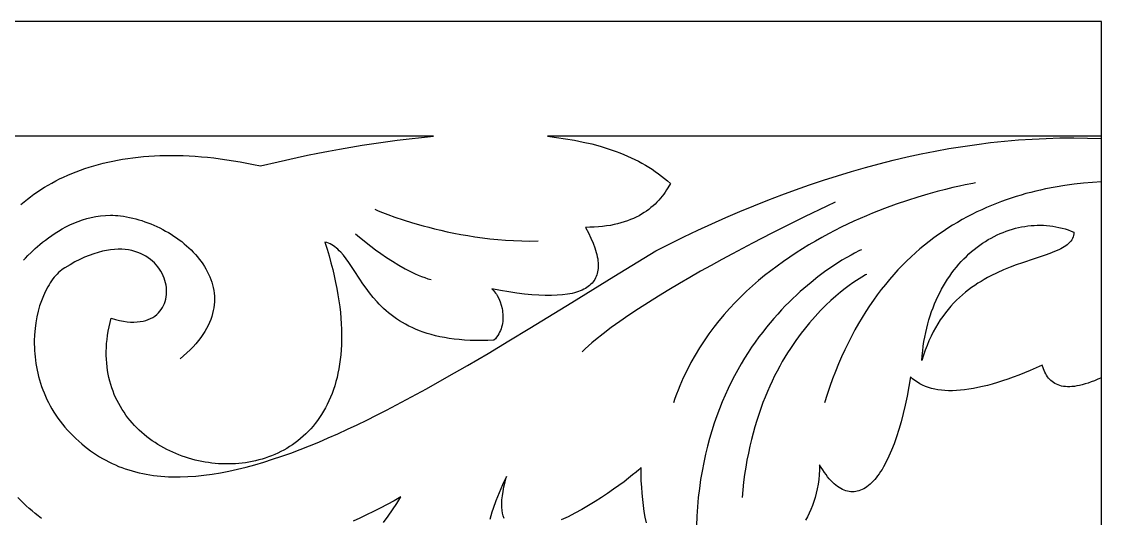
# Model space of a CAD drawing. Extents: x -58 to 58, y -20 to 20.
# Drawn here: x 29.2 to 58.23, y 6.66 to 20 of the extents above; entities that cross this region are included whole.
import ezdxf

# ---------------------------------------------------------------- set-up
doc = ezdxf.new("R2010")
doc.units = 0
doc.layers.add('LAYER_1', color=18, linetype='CONTINUOUS')

msp = doc.modelspace()

# ---------------------------------------------------------------- linework, layer by layer
at = {"layer": 'LAYER_1'}
for points in [[(-58.226, -20), (-36.442, -20), (58.226, -20), (58.226, 20), (-36.442, 20), (-58.226, 20)], [(58.226, 16.921), (43.335, 16.921), (43.581, 16.891), (43.823, 16.855), (44.061, 16.814), (44.295, 16.766), (44.524, 16.713), (44.748, 16.652), (44.858, 16.62), (44.966, 16.586), (45.074, 16.55), (45.179, 16.512), (45.284, 16.473), (45.386, 16.431), (45.488, 16.388), (45.587, 16.344), (45.685, 16.297), (45.781, 16.248), (45.875, 16.198), (45.968, 16.145), (46.058, 16.091), (46.147, 16.035), (46.234, 15.976), (46.319, 15.916), (46.402, 15.853), (46.483, 15.789), (46.561, 15.722), (46.638, 15.653), (46.572, 15.536), (46.537, 15.479), (46.499, 15.422), (46.46, 15.366), (46.418, 15.311), (46.374, 15.256), (46.327, 15.203), (46.278, 15.151), (46.227, 15.101), (46.174, 15.051), (46.117, 15.003), (46.059, 14.957), (45.997, 14.912), (45.933, 14.869), (45.866, 14.827), (45.796, 14.788), (45.723, 14.75), (45.647, 14.714), (45.568, 14.681), (45.485, 14.649), (45.4, 14.62), (45.311, 14.593), (45.219, 14.569), (45.124, 14.547), (45.025, 14.528), (44.923, 14.512), (44.817, 14.498), (44.707, 14.487), (44.594, 14.479), (44.476, 14.475), (44.355, 14.473), (44.434, 14.326), (44.502, 14.185), (44.561, 14.051), (44.609, 13.922), (44.647, 13.8), (44.662, 13.741), (44.674, 13.684), (44.685, 13.628), (44.692, 13.574), (44.697, 13.521), (44.7, 13.47), (44.7, 13.42), (44.697, 13.372), (44.692, 13.325), (44.684, 13.28), (44.674, 13.237), (44.661, 13.195), (44.646, 13.154), (44.628, 13.116), (44.608, 13.078), (44.585, 13.042), (44.56, 13.008), (44.532, 12.975), (44.501, 12.944), (44.468, 12.914), (44.433, 12.886), (44.395, 12.86), (44.354, 12.835), (44.311, 12.811), (44.265, 12.789), (44.217, 12.769), (44.166, 12.75), (44.113, 12.732), (44.057, 12.717), (43.999, 12.702), (43.874, 12.678), (43.74, 12.66), (43.595, 12.649), (43.44, 12.643), (43.275, 12.644), (43.1, 12.65), (42.915, 12.663), (42.72, 12.682), (42.514, 12.708), (42.299, 12.739), (42.073, 12.776), (41.837, 12.82), (41.863, 12.796), (41.889, 12.77), (41.913, 12.741), (41.937, 12.709), (41.96, 12.676), (41.983, 12.64), (42.024, 12.562), (42.059, 12.477), (42.089, 12.387), (42.113, 12.293), (42.122, 12.244), (42.129, 12.195), (42.134, 12.145), (42.136, 12.095), (42.137, 12.045), (42.135, 11.995), (42.131, 11.945), (42.124, 11.895), (42.115, 11.845), (42.103, 11.797), (42.088, 11.749), (42.07, 11.701), (42.049, 11.655), (42.025, 11.61), (41.998, 11.566), (41.968, 11.524), (41.934, 11.484), (41.896, 11.445), (41.728, 11.438), (41.564, 11.435), (41.407, 11.435), (41.254, 11.439), (41.106, 11.447), (40.964, 11.459), (40.827, 11.473), (40.694, 11.491), (40.566, 11.512), (40.442, 11.536), (40.323, 11.563), (40.209, 11.593), (40.098, 11.626), (39.992, 11.661), (39.89, 11.698), (39.791, 11.738), (39.697, 11.78), (39.606, 11.824), (39.518, 11.87), (39.434, 11.917), (39.353, 11.967), (39.276, 12.018), (39.201, 12.071), (39.129, 12.125), (39.061, 12.18), (38.995, 12.236), (38.931, 12.294), (38.87, 12.352), (38.811, 12.411), (38.755, 12.471), (38.649, 12.593), (38.55, 12.715), (38.458, 12.838), (38.371, 12.961), (38.29, 13.082), (38.138, 13.316), (37.994, 13.532), (37.922, 13.632), (37.85, 13.725), (37.777, 13.809), (37.739, 13.848), (37.7, 13.885), (37.661, 13.919), (37.621, 13.951), (37.579, 13.98), (37.536, 14.006), (37.492, 14.029), (37.447, 14.049), (37.4, 14.066), (37.351, 14.079), (37.41, 13.891), (37.465, 13.705), (37.515, 13.523), (37.561, 13.345), (37.603, 13.169), (37.64, 12.997), (37.674, 12.828), (37.703, 12.663), (37.728, 12.5), (37.75, 12.341), (37.768, 12.185), (37.781, 12.033), (37.791, 11.883), (37.798, 11.737), (37.801, 11.594), (37.8, 11.453), (37.796, 11.317), (37.789, 11.183), (37.778, 11.052), (37.764, 10.924), (37.747, 10.8), (37.726, 10.678), (37.703, 10.559), (37.677, 10.444), (37.647, 10.331), (37.615, 10.222), (37.58, 10.115), (37.543, 10.012), (37.502, 9.911), (37.46, 9.813), (37.414, 9.718), (37.367, 9.626), (37.316, 9.537), (37.264, 9.451), (37.209, 9.368), (37.152, 9.287), (37.093, 9.21), (37.032, 9.135), (36.969, 9.063), (36.904, 8.994), (36.838, 8.927), (36.769, 8.863), (36.699, 8.802), (36.627, 8.744), (36.554, 8.688), (36.479, 8.635), (36.402, 8.585), (36.325, 8.538), (36.246, 8.493), (36.165, 8.45), (36.084, 8.411), (36.001, 8.374), (35.918, 8.339), (35.833, 8.307), (35.748, 8.278), (35.661, 8.251), (35.574, 8.227), (35.487, 8.205), (35.398, 8.185), (35.309, 8.169), (35.22, 8.154), (35.13, 8.142), (35.04, 8.133), (34.949, 8.126), (34.858, 8.121), (34.767, 8.119), (34.676, 8.119), (34.585, 8.122), (34.494, 8.126), (34.403, 8.134), (34.313, 8.143), (34.222, 8.155), (34.132, 8.169), (34.042, 8.185), (33.953, 8.204), (33.864, 8.225), (33.776, 8.248), (33.688, 8.273), (33.601, 8.301), (33.515, 8.33), (33.429, 8.362), (33.345, 8.396), (33.262, 8.433), (33.179, 8.471), (33.098, 8.511), (33.018, 8.554), (32.939, 8.598), (32.861, 8.645), (32.785, 8.694), (32.71, 8.744), (32.637, 8.797), (32.566, 8.852), (32.496, 8.909), (32.427, 8.967), (32.361, 9.028), (32.296, 9.091), (32.234, 9.155), (32.173, 9.222), (32.114, 9.29), (32.058, 9.36), (32.003, 9.432), (31.951, 9.506), (31.901, 9.582), (31.854, 9.66), (31.809, 9.739), (31.766, 9.821), (31.726, 9.904), (31.689, 9.988), (31.655, 10.075), (31.623, 10.163), (31.594, 10.253), (31.568, 10.345), (31.545, 10.439), (31.525, 10.534), (31.509, 10.631), (31.495, 10.729), (31.485, 10.829), (31.478, 10.931), (31.474, 11.034), (31.474, 11.139), (31.477, 11.245), (31.484, 11.353), (31.495, 11.463), (31.509, 11.574), (31.528, 11.687), (31.55, 11.801), (31.575, 11.916), (31.605, 12.033), (31.719, 12), (31.828, 11.973), (31.933, 11.953), (32.033, 11.939), (32.128, 11.931), (32.218, 11.929), (32.304, 11.933), (32.386, 11.942), (32.462, 11.955), (32.535, 11.974), (32.603, 11.997), (32.666, 12.025), (32.725, 12.057), (32.779, 12.092), (32.829, 12.131), (32.875, 12.174), (32.916, 12.22), (32.953, 12.268), (32.986, 12.319), (33.014, 12.373), (33.039, 12.428), (33.058, 12.486), (33.074, 12.545), (33.086, 12.606), (33.093, 12.667), (33.096, 12.73), (33.095, 12.793), (33.09, 12.857), (33.081, 12.921), (33.067, 12.985), (33.05, 13.049), (33.029, 13.112), (33.003, 13.174), (32.974, 13.236), (32.941, 13.296), (32.903, 13.354), (32.862, 13.411), (32.817, 13.466), (32.769, 13.518), (32.716, 13.568), (32.659, 13.615), (32.599, 13.66), (32.535, 13.701), (32.467, 13.739), (32.396, 13.773), (32.321, 13.803), (32.242, 13.828), (32.159, 13.85), (32.073, 13.866), (31.983, 13.878), (31.89, 13.885), (31.793, 13.886), (31.693, 13.881), (31.589, 13.871), (31.481, 13.855), (31.37, 13.832), (31.256, 13.802), (31.138, 13.766), (31.017, 13.722), (30.892, 13.671), (30.764, 13.613), (30.633, 13.547), (30.499, 13.472), (30.361, 13.389), (30.318, 13.361), (30.276, 13.33), (30.234, 13.296), (30.194, 13.26), (30.154, 13.22), (30.115, 13.179), (30.077, 13.134), (30.04, 13.088), (30.004, 13.039), (29.969, 12.988), (29.935, 12.934), (29.902, 12.879), (29.839, 12.761), (29.782, 12.636), (29.73, 12.504), (29.683, 12.365), (29.642, 12.22), (29.608, 12.07), (29.58, 11.914), (29.559, 11.754), (29.545, 11.59), (29.539, 11.423), (29.539, 11.338), (29.541, 11.253), (29.545, 11.167), (29.551, 11.08), (29.559, 10.993), (29.569, 10.906), (29.582, 10.818), (29.596, 10.73), (29.614, 10.642), (29.633, 10.554), (29.655, 10.466), (29.679, 10.378), (29.706, 10.29), (29.735, 10.202), (29.767, 10.114), (29.802, 10.027), (29.839, 9.94), (29.878, 9.854), (29.921, 9.768), (29.966, 9.682), (30.014, 9.598), (30.065, 9.514), (30.119, 9.43), (30.176, 9.348), (30.235, 9.267), (30.298, 9.186), (30.364, 9.107), (30.433, 9.028), (30.504, 8.951), (30.58, 8.875), (30.658, 8.801), (30.74, 8.728), (30.815, 8.661), (30.892, 8.596), (30.969, 8.534), (31.048, 8.475), (31.128, 8.418), (31.209, 8.364), (31.291, 8.313), (31.375, 8.264), (31.459, 8.217), (31.544, 8.173), (31.63, 8.131), (31.718, 8.092), (31.806, 8.055), (31.896, 8.021), (31.986, 7.988), (32.077, 7.959), (32.17, 7.931), (32.263, 7.906), (32.358, 7.883), (32.453, 7.862), (32.549, 7.844), (32.646, 7.828), (32.744, 7.813), (32.843, 7.801), (32.943, 7.792), (33.044, 7.784), (33.146, 7.778), (33.248, 7.774), (33.352, 7.773), (33.456, 7.773), (33.667, 7.78), (33.881, 7.794), (34.099, 7.817), (34.32, 7.846), (34.543, 7.883), (34.77, 7.926), (35, 7.977), (35.233, 8.034), (35.468, 8.098), (35.706, 8.168), (35.946, 8.244), (36.19, 8.326), (36.435, 8.413), (36.683, 8.507), (36.933, 8.605), (37.186, 8.709), (37.44, 8.818), (37.697, 8.932), (37.955, 9.05), (38.216, 9.173), (38.478, 9.3), (38.742, 9.431), (39.008, 9.566), (39.275, 9.704), (39.544, 9.847), (39.814, 9.992), (40.086, 10.141), (40.633, 10.447), (41.184, 10.764), (41.739, 11.09), (42.298, 11.423), (42.859, 11.763), (43.986, 12.454), (45.116, 13.151), (46.244, 13.844), (46.621, 14.033), (46.998, 14.217), (47.374, 14.395), (47.751, 14.568), (48.127, 14.735), (48.503, 14.897), (48.879, 15.053), (49.255, 15.203), (49.631, 15.347), (50.006, 15.485), (50.382, 15.617), (50.757, 15.743), (51.132, 15.862), (51.507, 15.976), (51.882, 16.083), (52.256, 16.183), (52.631, 16.277), (53.005, 16.365), (53.379, 16.446), (53.753, 16.52), (54.127, 16.588), (54.501, 16.648), (54.874, 16.702), (55.247, 16.749), (55.62, 16.788), (55.993, 16.821), (56.366, 16.846), (56.738, 16.864), (57.11, 16.875), (57.483, 16.878), (57.854, 16.874), (58.226, 16.862)], [(53.398, 10.896), (53.408, 11.026), (53.422, 11.155), (53.438, 11.281), (53.456, 11.405), (53.478, 11.527), (53.502, 11.646), (53.529, 11.764), (53.558, 11.879), (53.59, 11.992), (53.625, 12.102), (53.662, 12.211), (53.701, 12.317), (53.742, 12.421), (53.786, 12.522), (53.831, 12.621), (53.879, 12.718), (53.929, 12.813), (53.981, 12.905), (54.035, 12.995), (54.091, 13.082), (54.148, 13.167), (54.207, 13.25), (54.268, 13.33), (54.331, 13.408), (54.395, 13.483), (54.46, 13.556), (54.527, 13.626), (54.596, 13.694), (54.666, 13.759), (54.737, 13.822), (54.809, 13.882), (54.882, 13.939), (54.957, 13.994), (55.032, 14.047), (55.109, 14.097), (55.186, 14.144), (55.265, 14.188), (55.344, 14.23), (55.424, 14.269), (55.504, 14.306), (55.585, 14.34), (55.667, 14.371), (55.749, 14.4), (55.832, 14.425), (55.915, 14.448), (55.998, 14.469), (56.082, 14.486), (56.166, 14.501), (56.25, 14.513), (56.334, 14.522), (56.418, 14.528), (56.502, 14.531), (56.586, 14.532), (56.67, 14.529), (56.754, 14.524), (56.837, 14.516), (56.92, 14.505), (57.003, 14.491), (57.085, 14.474), (57.167, 14.454), (57.248, 14.431), (57.329, 14.405), (57.409, 14.376), (57.488, 14.345), (57.485, 14.3), (57.477, 14.257), (57.465, 14.216), (57.449, 14.177), (57.428, 14.14), (57.404, 14.105), (57.376, 14.072), (57.344, 14.04), (57.308, 14.009), (57.269, 13.979), (57.226, 13.951), (57.18, 13.924), (57.131, 13.897), (57.079, 13.871), (56.966, 13.822), (56.843, 13.773), (56.71, 13.726), (56.42, 13.629), (56.104, 13.523), (55.938, 13.465), (55.769, 13.401), (55.598, 13.331), (55.425, 13.254), (55.251, 13.169), (55.164, 13.123), (55.078, 13.075), (54.992, 13.024), (54.906, 12.971), (54.821, 12.915), (54.737, 12.856), (54.653, 12.794), (54.571, 12.729), (54.489, 12.661), (54.409, 12.589), (54.331, 12.515), (54.253, 12.436), (54.178, 12.354), (54.104, 12.268), (54.032, 12.178), (53.962, 12.084), (53.894, 11.986), (53.828, 11.884), (53.765, 11.777), (53.704, 11.666), (53.646, 11.55), (53.59, 11.429), (53.538, 11.303), (53.488, 11.173), (53.442, 11.037)]]:
    msp.add_lwpolyline(points, close=True, dxfattribs=at)
for points in [[(29.181, 15.092), (29.265, 15.162), (29.352, 15.231), (29.44, 15.298), (29.53, 15.363), (29.622, 15.427), (29.717, 15.489), (29.813, 15.55), (29.912, 15.608), (30.013, 15.665), (30.116, 15.72), (30.221, 15.773), (30.328, 15.825), (30.437, 15.874), (30.548, 15.922), (30.662, 15.967), (30.777, 16.01), (30.895, 16.052), (31.015, 16.091), (31.137, 16.128), (31.261, 16.163), (31.387, 16.196), (31.515, 16.227), (31.646, 16.255), (31.779, 16.281), (31.914, 16.304), (32.051, 16.326), (32.19, 16.345), (32.331, 16.361), (32.475, 16.375), (32.62, 16.386), (32.768, 16.395), (32.918, 16.402), (33.071, 16.405), (33.225, 16.407), (33.382, 16.405), (33.541, 16.401), (33.702, 16.394), (33.865, 16.384), (34.03, 16.371), (34.198, 16.356), (34.368, 16.338), (34.54, 16.316), (34.714, 16.292), (34.891, 16.265), (35.07, 16.235), (35.251, 16.202), (35.434, 16.165), (35.62, 16.126), (36.094, 16.238), (36.61, 16.352), (36.882, 16.409), (37.162, 16.466), (37.449, 16.522), (37.744, 16.577), (38.045, 16.629), (38.351, 16.68), (38.663, 16.729), (38.979, 16.774), (39.298, 16.817), (39.621, 16.856), (39.945, 16.891), (40.272, 16.921), (13.728, 16.921)], [(58.226, 15.694), (57.986, 15.679), (57.741, 15.659), (57.492, 15.632), (57.239, 15.597), (56.983, 15.555), (56.724, 15.505), (56.593, 15.477), (56.462, 15.447), (56.331, 15.414), (56.199, 15.379), (56.067, 15.341), (55.935, 15.301), (55.803, 15.259), (55.67, 15.214), (55.538, 15.166), (55.405, 15.116), (55.273, 15.063), (55.141, 15.007), (55.009, 14.948), (54.878, 14.887), (54.747, 14.822), (54.616, 14.754), (54.486, 14.683), (54.356, 14.609), (54.227, 14.532), (54.099, 14.451), (53.972, 14.367), (53.845, 14.28), (53.719, 14.189), (53.595, 14.095), (53.471, 13.997), (53.349, 13.895), (53.228, 13.79), (53.108, 13.68), (52.989, 13.567), (52.872, 13.45), (52.756, 13.33), (52.642, 13.205), (52.529, 13.075), (52.418, 12.942), (52.309, 12.805), (52.202, 12.663), (52.096, 12.517), (51.993, 12.367), (51.891, 12.212), (51.791, 12.052), (51.694, 11.888), (51.599, 11.72), (51.506, 11.546), (51.415, 11.368), (51.327, 11.186), (51.242, 10.998), (51.159, 10.805), (51.078, 10.607), (51, 10.404), (50.925, 10.197), (50.853, 9.983), (50.784, 9.765)], [(54.844, 15.667), (54.771, 15.655), (54.563, 15.615), (54.413, 15.583), (54.236, 15.543), (54.033, 15.494), (53.807, 15.435), (53.56, 15.367), (53.293, 15.287), (53.009, 15.197), (52.71, 15.094), (52.398, 14.98), (52.237, 14.918), (52.075, 14.853), (51.909, 14.784), (51.742, 14.712), (51.573, 14.636), (51.403, 14.557), (51.232, 14.475), (51.059, 14.389), (50.886, 14.299), (50.712, 14.205), (50.538, 14.107), (50.365, 14.006), (50.191, 13.9), (50.019, 13.79), (49.847, 13.677), (49.676, 13.559), (49.506, 13.436), (49.339, 13.31), (49.173, 13.179), (49.009, 13.043), (48.848, 12.904), (48.689, 12.759), (48.533, 12.61), (48.381, 12.456), (48.231, 12.297), (48.086, 12.133), (47.944, 11.965), (47.807, 11.791), (47.674, 11.612), (47.546, 11.429), (47.423, 11.24), (47.305, 11.045), (47.193, 10.846), (47.086, 10.641), (46.986, 10.43), (46.938, 10.323), (46.892, 10.214), (46.847, 10.104), (46.804, 9.992), (46.763, 9.88), (46.723, 9.765)], [(51.067, 15.148), (50.844, 15.043), (50.243, 14.753), (49.832, 14.55), (49.364, 14.314), (48.85, 14.049), (48.305, 13.761), (48.023, 13.609), (47.739, 13.453), (47.453, 13.293), (47.166, 13.13), (46.88, 12.965), (46.598, 12.797), (46.319, 12.629), (46.047, 12.459), (45.782, 12.288), (45.526, 12.118), (45.281, 11.949), (45.048, 11.781), (44.828, 11.615), (44.624, 11.452), (44.528, 11.371), (44.437, 11.291), (44.35, 11.212), (44.268, 11.134)], [(38.697, 14.959), (38.787, 14.92), (38.896, 14.876), (39.044, 14.819), (39.23, 14.752), (39.451, 14.677), (39.705, 14.598), (39.989, 14.516), (40.142, 14.475), (40.302, 14.435), (40.468, 14.395), (40.64, 14.357), (40.818, 14.32), (41.002, 14.285), (41.191, 14.252), (41.386, 14.222), (41.585, 14.194), (41.788, 14.17), (41.996, 14.149), (42.208, 14.132), (42.423, 14.119), (42.642, 14.11), (42.863, 14.107), (43.088, 14.109)], [(29.253, 13.59), (29.305, 13.648), (29.368, 13.715), (29.455, 13.802), (29.563, 13.903), (29.692, 14.015), (29.764, 14.074), (29.84, 14.134), (29.921, 14.194), (30.007, 14.254), (30.097, 14.314), (30.191, 14.373), (30.289, 14.43), (30.39, 14.485), (30.496, 14.538), (30.605, 14.587), (30.717, 14.632), (30.833, 14.673), (30.951, 14.71), (31.072, 14.741), (31.197, 14.766), (31.323, 14.784), (31.453, 14.796), (31.584, 14.8), (31.651, 14.799), (31.718, 14.796), (31.785, 14.791), (31.853, 14.784), (31.936, 14.772), (32.018, 14.758), (32.101, 14.742), (32.184, 14.723), (32.267, 14.702), (32.35, 14.679), (32.432, 14.654), (32.514, 14.626), (32.595, 14.596), (32.676, 14.565), (32.757, 14.531), (32.836, 14.495), (32.915, 14.457), (32.992, 14.417), (33.069, 14.376), (33.144, 14.332), (33.219, 14.287), (33.291, 14.24), (33.363, 14.192), (33.433, 14.141), (33.501, 14.09), (33.567, 14.036), (33.632, 13.981), (33.694, 13.925), (33.755, 13.867), (33.813, 13.808), (33.869, 13.747), (33.923, 13.685), (33.974, 13.622), (34.023, 13.557), (34.069, 13.492), (34.112, 13.425), (34.153, 13.357), (34.19, 13.288), (34.225, 13.219), (34.256, 13.148), (34.284, 13.076), (34.309, 13.003), (34.33, 12.93), (34.348, 12.855), (34.362, 12.78), (34.373, 12.705), (34.379, 12.628), (34.382, 12.551), (34.38, 12.474), (34.375, 12.395), (34.365, 12.317), (34.351, 12.238), (34.332, 12.158), (34.309, 12.078), (34.282, 11.998), (34.249, 11.918), (34.212, 11.837), (34.17, 11.756), (34.123, 11.675), (34.07, 11.594), (34.013, 11.512), (33.95, 11.431), (33.882, 11.35), (33.808, 11.269), (33.729, 11.188), (33.643, 11.107), (33.552, 11.026), (33.456, 10.946)], [(38.177, 14.297), (38.227, 14.254), (38.368, 14.139), (38.583, 13.971), (38.713, 13.874), (38.856, 13.772), (39.009, 13.667), (39.171, 13.562), (39.339, 13.459), (39.511, 13.361), (39.599, 13.315), (39.687, 13.271), (39.774, 13.229), (39.862, 13.191), (39.95, 13.155), (40.036, 13.123), (40.122, 13.095), (40.207, 13.07)], [(51.775, 13.873), (51.727, 13.851), (51.592, 13.783), (51.495, 13.731), (51.382, 13.666), (51.252, 13.589), (51.108, 13.498), (50.952, 13.394), (50.784, 13.276), (50.606, 13.143), (50.421, 12.996), (50.228, 12.834), (50.13, 12.748), (50.031, 12.657), (49.931, 12.563), (49.83, 12.464), (49.729, 12.362), (49.627, 12.256), (49.525, 12.145), (49.423, 12.03), (49.322, 11.912), (49.221, 11.789), (49.12, 11.661), (49.02, 11.53), (48.922, 11.394), (48.824, 11.254), (48.728, 11.109), (48.634, 10.96), (48.541, 10.806), (48.45, 10.648), (48.361, 10.485), (48.275, 10.318), (48.191, 10.145), (48.11, 9.969), (48.032, 9.787), (47.957, 9.6), (47.885, 9.409), (47.817, 9.213), (47.752, 9.012), (47.691, 8.805), (47.635, 8.594), (47.582, 8.378), (47.534, 8.157), (47.491, 7.93), (47.452, 7.698), (47.418, 7.461), (47.39, 7.219), (47.367, 6.971), (47.349, 6.718), (47.337, 6.46)], [(51.917, 13.212), (51.883, 13.195), (51.788, 13.14), (51.64, 13.047), (51.548, 12.985), (51.446, 12.912), (51.335, 12.829), (51.215, 12.734), (51.089, 12.628), (50.956, 12.51), (50.818, 12.38), (50.675, 12.237), (50.53, 12.082), (50.382, 11.913), (50.308, 11.824), (50.234, 11.732), (50.159, 11.636), (50.085, 11.537), (50.011, 11.434), (49.937, 11.328), (49.864, 11.218), (49.791, 11.105), (49.719, 10.988), (49.648, 10.867), (49.578, 10.743), (49.51, 10.615), (49.442, 10.483), (49.376, 10.347), (49.311, 10.208), (49.248, 10.064), (49.186, 9.917), (49.127, 9.766), (49.07, 9.611), (49.014, 9.452), (48.961, 9.289), (48.911, 9.121), (48.863, 8.95), (48.817, 8.774), (48.775, 8.594), (48.735, 8.41), (48.698, 8.222), (48.665, 8.029), (48.634, 7.832), (48.608, 7.631), (48.584, 7.425), (48.565, 7.215)], [(58.226, 4.511), (58.226, 10.435), (58.132, 10.394), (58.041, 10.356), (57.954, 10.323), (57.87, 10.293), (57.789, 10.268), (57.712, 10.246), (57.638, 10.228), (57.567, 10.214), (57.499, 10.204), (57.435, 10.197), (57.373, 10.193), (57.314, 10.193), (57.258, 10.196), (57.204, 10.203), (57.154, 10.212), (57.106, 10.225), (57.06, 10.241), (57.017, 10.259), (56.976, 10.28), (56.938, 10.304), (56.902, 10.331), (56.868, 10.36), (56.836, 10.392), (56.806, 10.426), (56.778, 10.462), (56.752, 10.5), (56.728, 10.541), (56.706, 10.584), (56.685, 10.629), (56.666, 10.675), (56.632, 10.774), (56.47, 10.701), (56.311, 10.633), (56.156, 10.568), (56.004, 10.508), (55.855, 10.451), (55.71, 10.399), (55.567, 10.35), (55.429, 10.306), (55.293, 10.266), (55.161, 10.229), (55.032, 10.197), (54.906, 10.169), (54.784, 10.145), (54.665, 10.125), (54.55, 10.109), (54.437, 10.097), (54.328, 10.089), (54.223, 10.086), (54.12, 10.086), (54.021, 10.09), (53.925, 10.099), (53.833, 10.111), (53.744, 10.128), (53.658, 10.148), (53.576, 10.173), (53.497, 10.201), (53.421, 10.234), (53.348, 10.271), (53.279, 10.312), (53.213, 10.357), (53.151, 10.406), (53.092, 10.459), (53.049, 10.196), (53.002, 9.943), (52.952, 9.701), (52.899, 9.471), (52.842, 9.251), (52.782, 9.043), (52.72, 8.846), (52.654, 8.661), (52.586, 8.487), (52.515, 8.325), (52.442, 8.176), (52.367, 8.039), (52.329, 7.974), (52.29, 7.914), (52.251, 7.856), (52.211, 7.801), (52.171, 7.75), (52.131, 7.701), (52.09, 7.656), (52.048, 7.614), (52.007, 7.576), (51.965, 7.541), (51.923, 7.509), (51.88, 7.48), (51.837, 7.454), (51.794, 7.432), (51.751, 7.414), (51.707, 7.398), (51.664, 7.387), (51.62, 7.378), (51.576, 7.373), (51.532, 7.372), (51.488, 7.373), (51.443, 7.379), (51.399, 7.388), (51.354, 7.4), (51.31, 7.416), (51.265, 7.436), (51.221, 7.459), (51.176, 7.486), (51.132, 7.517), (51.088, 7.551), (51.043, 7.589), (50.999, 7.63), (50.955, 7.675), (50.911, 7.724), (50.867, 7.777), (50.824, 7.834), (50.78, 7.894), (50.737, 7.958), (50.694, 8.026), (50.652, 8.098), (50.648, 7.961), (50.639, 7.828), (50.626, 7.698), (50.609, 7.573), (50.587, 7.451), (50.562, 7.333), (50.532, 7.219), (50.498, 7.108), (50.46, 7.001), (50.419, 6.897), (50.374, 6.797), (50.324, 6.7), (50.272, 6.606)], [(45.996, 6.537), (45.965, 6.69), (45.938, 6.846), (45.915, 7.005), (45.896, 7.167), (45.88, 7.332), (45.867, 7.499), (45.858, 7.67), (45.853, 7.844), (45.851, 8.02), (45.794, 7.966), (45.718, 7.9), (45.625, 7.823), (45.516, 7.736), (45.393, 7.643), (45.257, 7.542), (45.109, 7.438), (44.952, 7.33), (44.787, 7.22), (44.615, 7.111), (44.437, 7.003), (44.256, 6.898), (44.073, 6.797), (43.89, 6.703), (43.707, 6.616)], [(42.17, 6.657), (42.147, 6.722), (42.129, 6.794), (42.116, 6.873), (42.109, 6.96), (42.107, 7.054), (42.112, 7.155), (42.122, 7.264), (42.14, 7.381), (42.163, 7.507), (42.194, 7.641), (42.231, 7.783), (42.126, 7.559), (42.032, 7.341), (41.949, 7.13), (41.876, 6.925), (41.843, 6.825), (41.813, 6.726), (41.786, 6.63)], [(29.73, 6.656), (29.645, 6.722), (29.562, 6.789), (29.481, 6.857), (29.401, 6.927), (29.322, 6.998), (29.245, 7.07), (29.097, 7.218)], [(38.923, 6.547), (39.051, 6.714), (39.172, 6.884), (39.288, 7.057), (39.397, 7.233), (39.209, 7.13), (39.023, 7.03), (38.838, 6.933), (38.655, 6.84), (38.473, 6.75), (38.292, 6.663), (38.113, 6.58)]]:
    msp.add_lwpolyline(points, dxfattribs=at)

doc.saveas('drawing.dxf')
